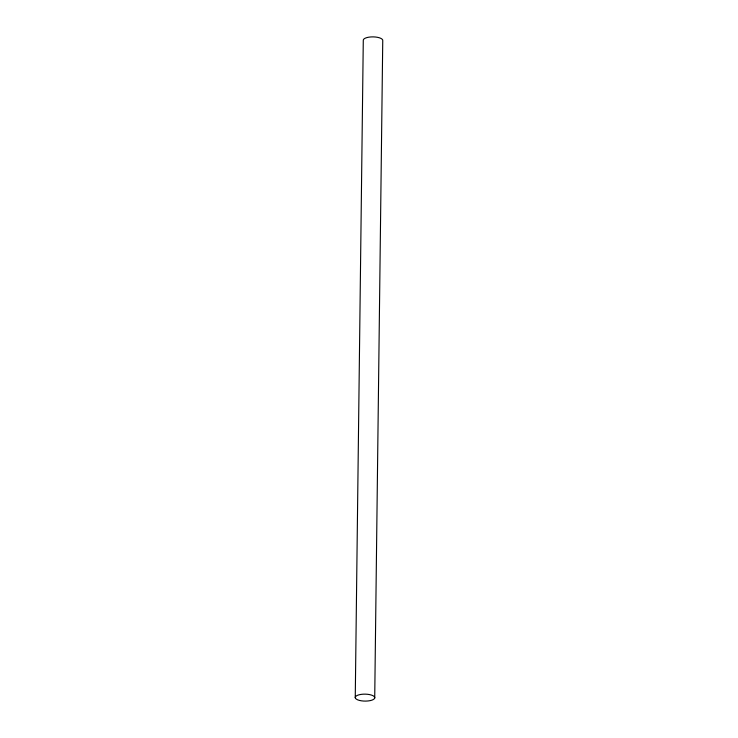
<?xml version="1.0" encoding="UTF-8"?>
<svg xmlns="http://www.w3.org/2000/svg" width="738" height="738" viewBox="0 0 738 738"><rect width="100%" height="100%" fill="white"/><g stroke="black" fill="none" stroke-linecap="round" stroke-linejoin="round"><path stroke-width="1.11" d="M355.255 697.714L363.281 40.461A9.76 3.478 0.7 0 1 373.207 36.882A9.76 3.478 0.7 0 1 382.745 40.793L374.719 698.047A9.76 3.478 0.7 0 1 359.351 700.399A9.76 3.478 0.7 0 1 360.928 694.412A9.76 3.478 0.7 0 1 374.719 698.047"/></g></svg>
